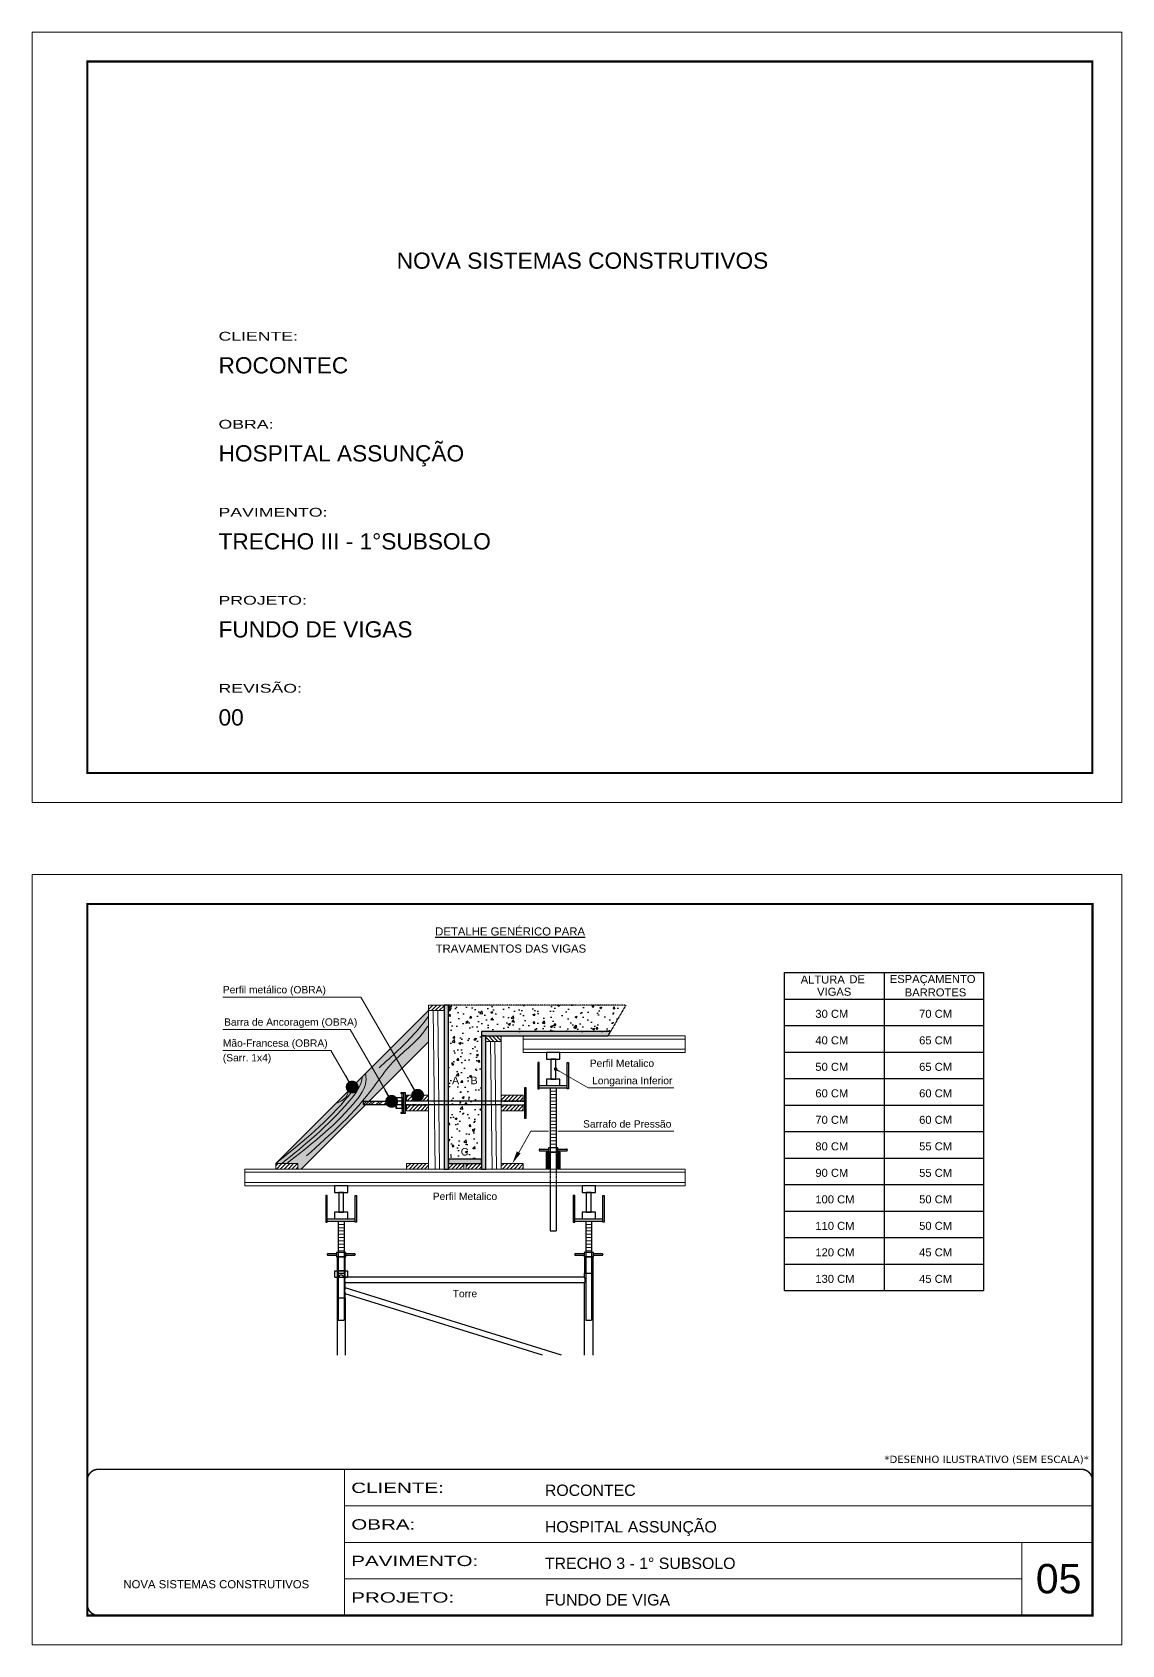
# Model space of a CAD drawing. Extents: x 2815 to 9069, y 548 to 5044.
# Drawn here: x 2815 to 4300, y 2845 to 5044 of the extents above; entities that cross this region are included whole.
import ezdxf
from ezdxf.enums import TextEntityAlignment as Align

# ---------------------------------------------------------------- set-up
doc = ezdxf.new("R2010")
doc.units = 0
for name, pattern in [('CONTINUO', [0]), ('DASHED', [0.75, 0.5, -0.25]), ('HIDDEN', [0.375, 0.25, -0.125])]:
    doc.linetypes.add(name, pattern=pattern)
doc.layers.add('BARRA DE ANCORAGEM', color=251, linetype='Continuous')
doc.layers.add('GARFOS', color=7, linetype='Continuous')
for name, color, linetype, lineweight in [('CARIMBO', 255, 'Continuous', 9), ('CONCRETO', 251, 'Continuous', 25), ('Demarcação 1', 251, 'Continuous', 9), ('Escoras', 2, 'Continuous', 25), ('Folhas', 255, 'Continuous', 9), ('Forcador', 251, 'Continuous', 25), ('Hachura', 251, 'Continuous', 9), ('Madeira', 126, 'Continuous', 18), ('Perfil Metálico', 224, 'Continuous', 18), ('SARRAFO DE PRESSAO', 251, 'DASHED', 9)]:
    doc.layers.add(name, color=color, linetype=linetype, lineweight=lineweight)
doc.layers.add('Demarcação 2', color=254, linetype='Continuous', lineweight=9, true_color=0xe0e0e0)
doc.styles.add('ARIAL', font='arial.ttf')
doc.styles.get("Standard").update_dxf_attribs({"font": 'arial.ttf'})
doc.styles.add('stylellllll', font='verdana.ttf', dxfattribs={"height": 2})
doc.styles.add('Tecnologia', font='')
doc.styles.get('Tecnologia').set_extended_font_data('Forgotten Futurist')
doc.dimstyles.new('3x', dxfattribs={"dimtxt": 10, "dimasz": 5, "dimexe": 7, "dimexo": 5, "dimgap": 4, "dimtad": 1, "dimdec": 4, "dimlfac": 0.333333, "dimdsep": 46, "dimtxsty": 'Standard', "dimblk": 'DOT', "dimcen": 0.09, "dimclrd": 1, "dimclre": 1, "dimclrt": 2, "dimadec": 0, "dimazin": 2, "dimtfac": 1, "dimtdec": 4, "dimtmove": 0, "dimatfit": 3, "dimldrblk": 'DOT', "dimfxl": 1, "dimtolj": 1, "dimtzin": 0, "dimlwd": 9, "dimlwe": 9, "dimarcsym": 0})
pattern_1 = [(45, (-1925.254, 9434.4936), (-2.6516504, 2.6516504), [])]

# ---------------------------------------------------------------- blocks, each defined once
blk = doc.blocks.new('9999999999')
at = {"color": 30, "linetype": 'CONTINUO'}
for p, q in [((98564.6, 34230.2), (98564.6, 34429.4)), ((98564.6, 34379.6), (99584, 34379.6)), ((98564.6, 34329.8), (99488, 34329.8)), ((99584, 34329.8), (99488, 34329.8)), ((99488, 34329.8), (99488, 34230.2)), ((98564.6, 34280), (99488, 34280))]:
    blk.add_line(p, q, dxfattribs=at)
at = {"color": 30, "linetype": 'CONTINUO', "const_width": 2}
blk.add_lwpolyline([(99584, 34230.2), (99584, 34414.4, 0.414214), (99569, 34429.4), (98229, 34429.4, 0.414214), (98214, 34414.4), (98214, 34245.2, 0.414214), (98229, 34230.2), (99584, 34230.2)], format="xyb", dxfattribs=at)
at = {"layer": 'Folhas'}
blk.add_lwpolyline([(98139, 34190.2), (99624, 34190.2), (99624, 35240.2), (98139, 35240.2)], close=True, dxfattribs=at)
at = {"layer": 'Folhas', "color": 30, "const_width": 3}
blk.add_lwpolyline([(98214, 34230.2), (99584, 34230.2), (99584, 35200.2), (98214, 35200.2)], close=True, dxfattribs=at)
at = {"color": 7, "linetype": 'Continuous', "ltscale": 5, "style": 'ARIAL'}
for s, height, p in [('ROCONTEC', 15.48, (98837.7, 34393.1)), ('HOSPITAL ASSUNÇÃO', 15.483, (98837.7, 34343.3)), ('TRECHO 3 - 1° SUBSOLO', 15.483, (98837.7, 34293.5)), ('NOVA SISTEMAS CONSTRUTIVOS', 11.059, (98263.2, 34267.2)), ('FUNDO DE VIGA', 15.483, (98837.7, 34243.7))]:
    blk.add_text(s, height=height, dxfattribs=at).set_placement(p)
at = {"layer": 'Folhas', "color": 7, "style": 'Tecnologia', "width": 1.5}
for s, p in [('CLIENTE:', (98573.7, 34397.2)), ('OBRA:', (98573.7, 34347.3)), ('PAVIMENTO:', (98573.7, 34297.5)), ('PROJETO:', (98573.7, 34247.7))]:
    blk.add_text(s, height=14, dxfattribs=at).set_placement(p)
blk = doc.blocks.new('HT20CT')
at = {"layer": 'Forcador'}
for points in [[(-4, 16), (-4, 20), (4, 20), (4, 16)], [(-1.5, 4), (-1.5, 16), (1.5, 16), (1.5, 4)], [(-4, 0), (-4, 4), (4, 4), (4, 0)]]:
    blk.add_lwpolyline(points, close=True, dxfattribs=at)
blk = doc.blocks.new('_Dot')
at = {"color": 0, "linetype": 'ByBlock', "lineweight": -2}
blk.add_line((-0.5, 0), (-1, 0), dxfattribs=at)
at = {"color": 0, "linetype": 'ByBlock', "const_width": 0.5}
blk.add_lwpolyline([(-0.25, 0, 1), (0.25, 0, 1)], format="xyb", close=True, dxfattribs=at)

msp = doc.modelspace()

# ---------------------------------------------------------------- hatches: boundary and pattern name
at = {"layer": 'CONCRETO', "linetype": 'DASHED', "ltscale": 0.3}
h = msp.add_hatch(dxfattribs=at)
h.set_pattern_fill('AR-CONC', color=256, scale=4, style=0)
h.set_pattern_definition([(50, (-45284.248, -4235.848), (28.690407, -2.510085), [3, -33]), (355, (-45284.248, -4235.848), (-5.550053, 30.087685), [2.4, -26.4]), (100.4514, (-45281.858, -4236.057), (23.140375, 27.577582), [2.549608, -28.045684]), (46.1842, (-45284.25, -4227.848), (42.689642, -6.62076), [4.5, -49.5]), (96.6356, (-45280.69, -4228.4), (37.386508, 38.964715), [3.82441, -42.06852]), (351.1842, (-45284.25, -4227.848), (37.386478, 38.964744), [3.6, -39.6]), (21, (-45280.248, -4229.848), (23.876282, -16.104756), [3, -33]), (326, (-45280.248, -4229.848), (9.732613, 29.006002), [2.4, -26.4]), (71.4514, (-45278.26, -4231.19), (33.608905, 12.90122), [2.549608, -28.045684]), (37.5, (-45284.248, -4235.848), (0.4863942, 13.3157542), [0, -26.08, 0, -26.8, 0, -26.5]), (7.5, (-45284.248, -4235.848), (10.5227815, 15.7764685), [0, -15.28, 0, -25.48, 0, -10.1]), (327.5, (-45293.168, -4235.848), (21.3528974, -0.9021949), [0, -10, 0, -31.2, 0, -41.4]), (317.5, (-45297.168, -4235.848), (23.327447, 4.004199), [0, -13, 0, -20.72, 0, -29.4])])
h.paths.add_polyline_path([(3382.77, 3717.08), (3382.77, 3507.08), (3427.77, 3507.08), (3427.77, 3681.08), (3603.76, 3681.08), (3624.55, 3717.08)])
h.paths.add_polyline_path([(3410.35, 3606.55), (3425.19, 3606.55), (3425.19, 3622.11), (3410.35, 3622.11)], flags=24)
h.paths.add_polyline_path([(3385.03, 3606.55), (3399.92, 3606.55), (3399.92, 3622.11), (3385.03, 3622.11)], flags=24)
h.paths.add_polyline_path([(3396.9, 3509.04), (3412.72, 3509.04), (3412.72, 3525.12), (3396.9, 3525.12)], flags=24)
at = {"layer": 'Demarcação 1'}
for points in [[(3382.77, 3717.08), (3376.77, 3717.08), (3376.77, 3493.58), (3382.77, 3493.58)], [(3603.76, 3681.08), (3427.77, 3681.08), (3427.77, 3675.08), (3600.3, 3675.08)], [(3433.77, 3675.08), (3427.77, 3675.08), (3427.77, 3493.58), (3433.77, 3493.58)], [(3427.77, 3507.08), (3382.77, 3507.08), (3382.77, 3501.08), (3427.77, 3501.08)]]:
    msp.add_hatch(color=256, dxfattribs=at).paths.add_polyline_path(points)
at = {"layer": 'Demarcação 2'}
msp.add_hatch(color=256, dxfattribs=at).paths.add_polyline_path([(3355.77, 3667.15), (3355.77, 3709.58), (3147.28, 3501.1), (3177.35, 3501.1), (3177.35, 3493.58), (3182.19, 3493.58), (3269.98, 3581.37), (3266.31, 3581.37), (3266.31, 3585.79), (3274.4, 3585.79)])
at = {"layer": 'Hachura'}
h = msp.add_hatch(dxfattribs=at)
h.set_pattern_fill('ANSI31', color=256, scale=30, style=0)
h.set_pattern_definition(pattern_1)
h.paths.add_polyline_path([(3355.77, 3717.08), (3376.77, 3717.08), (3376.77, 3709.58), (3355.77, 3709.58)])
h = msp.add_hatch(dxfattribs=at)
h.set_pattern_fill('ANSI31', color=256, scale=30, style=0)
h.set_pattern_definition([(135, (10916.657, 7990.1887), (2.6516504, 2.6516504), [])])
h.paths.add_polyline_path([(3433.77, 3675.08), (3454.77, 3675.08), (3454.77, 3667.58), (3433.77, 3667.58)])
h = msp.add_hatch(dxfattribs=at)
h.set_pattern_fill('ANSI32', color=256, scale=20, angle=90, style=0)
h.set_pattern_definition([(45, (11922.839, -5390.7505), (5.303301, -5.303301), []), (45, (11922.839, -5387.215), (5.303301, -5.303301), [])])
h.paths.add_polyline_path([(3266.31, 3581.37), (3266.31, 3585.79), (3311.31, 3585.79), (3311.31, 3581.37)])
h = msp.add_hatch(dxfattribs=at)
h.set_pattern_fill('ANSI31', color=256, scale=30, style=0)
h.set_pattern_definition(pattern_1)
h.paths.add_polyline_path([(3355.77, 3586.59), (3355.77, 3594.1), (3325.7, 3594.1), (3325.7, 3586.59)])
h = msp.add_hatch(dxfattribs=at)
h.set_pattern_fill('ANSI31', color=256, scale=30, style=0)
h.set_pattern_definition(pattern_1)
h.paths.add_polyline_path([(3484.84, 3586.59), (3484.84, 3594.1), (3454.77, 3594.1), (3454.77, 3586.59)])
h = msp.add_hatch(dxfattribs=at)
h.set_pattern_fill('ANSI31', color=256, scale=30, style=0)
h.set_pattern_definition(pattern_1)
h.paths.add_polyline_path([(3325.7, 3573.06), (3355.77, 3573.06), (3355.77, 3580.57), (3325.7, 3580.57)])
h = msp.add_hatch(dxfattribs=at)
h.set_pattern_fill('ANSI31', color=256, scale=30, style=0)
h.set_pattern_definition(pattern_1)
h.paths.add_polyline_path([(3454.77, 3573.06), (3484.84, 3573.06), (3484.84, 3580.57), (3454.77, 3580.57)])
h = msp.add_hatch(dxfattribs=at)
h.set_pattern_fill('ANSI31', color=256, scale=30, style=0)
h.set_pattern_definition([(45, (-2103.6695, 9341.487), (-2.6516504, 2.6516504), [])])
h.paths.add_polyline_path([(3177.35, 3493.58), (3177.35, 3501.1), (3147.28, 3501.1), (3147.28, 3493.58)])
h = msp.add_hatch(dxfattribs=at)
h.set_pattern_fill('ANSI31', color=256, scale=30, style=0)
h.set_pattern_definition(pattern_1)
h.paths.add_polyline_path([(3325.77, 3493.58), (3355.77, 3493.58), (3355.77, 3501.08), (3325.77, 3501.08)])
h = msp.add_hatch(dxfattribs=at)
h.set_pattern_fill('ANSI31', color=256, scale=30, style=0)
h.set_pattern_definition(pattern_1)
h.paths.add_polyline_path([(3382.77, 3501.08), (3403.77, 3501.08), (3403.77, 3493.58), (3382.77, 3493.58)])
h = msp.add_hatch(dxfattribs=at)
h.set_pattern_fill('ANSI31', color=256, scale=30, style=0)
h.set_pattern_definition(pattern_1)
h.paths.add_polyline_path([(3427.77, 3493.58), (3427.77, 3501.08), (3406.77, 3501.08), (3406.77, 3493.58)])
h = msp.add_hatch(dxfattribs=at)
h.set_pattern_fill('ANSI31', color=256, scale=30, style=0)
h.set_pattern_definition(pattern_1)
h.paths.add_polyline_path([(3484.77, 3501.08), (3454.77, 3501.08), (3454.77, 3493.58), (3484.77, 3493.58)])
at = {"layer": 'Perfil Metálico'}
for points in [[(3516.13, 3493.58), (3520.63, 3493.58), (3520.63, 3516.38), (3516.13, 3516.38)], [(3530.5, 3493.58), (3535, 3493.58), (3535, 3516.38), (3530.5, 3516.38)]]:
    msp.add_hatch(color=256, dxfattribs=at).paths.add_polyline_path(points)

# ---------------------------------------------------------------- linework, layer by layer
for points in [[(3382.77, 3717.08), (3376.77, 3717.08), (3376.77, 3493.58), (3382.77, 3493.58)], [(3603.76, 3681.08), (3427.77, 3681.08), (3427.77, 3675.08), (3600.3, 3675.08)], [(3433.77, 3675.08), (3427.77, 3675.08), (3427.77, 3493.58), (3433.77, 3493.58)], [(3427.77, 3507.08), (3382.77, 3507.08), (3382.77, 3501.08), (3427.77, 3501.08)]]:
    msp.add_lwpolyline(points, close=True)
at = {"layer": 'BARRA DE ANCORAGEM'}
for p, q in [((3319.2, 3591.09), (3320.36, 3596.39)), ((3321.52, 3597.28), (3321.52, 3569.88)), ((3454.76, 3586.24), (3355.77, 3586.24)), ((3319.2, 3576.07), (3320.36, 3570.77)), ((3454.76, 3580.92), (3355.77, 3580.92))]:
    msp.add_line(p, q, dxfattribs=at)
at = {"layer": 'BARRA DE ANCORAGEM', "linetype": 'HIDDEN'}
for p, q in [((3355.77, 3586.24), (3324.2, 3586.24)), ((3454.76, 3586.24), (3486.34, 3586.24)), ((3355.77, 3580.92), (3324.2, 3580.92)), ((3454.76, 3580.92), (3486.34, 3580.92))]:
    msp.add_line(p, q, dxfattribs=at)
at = {"layer": 'BARRA DE ANCORAGEM', "flags": 128}
for points in [[(3311.31, 3585.79), (3266.31, 3585.79), (3266.31, 3581.37), (3311.31, 3581.37)], [(3321.52, 3597.28), (3317.97, 3597.28), (3317.97, 3596.39), (3321.52, 3596.39)], [(3321.52, 3591.09), (3319.2, 3591.09), (3319.2, 3576.07), (3321.52, 3576.07)], [(3324.2, 3569.88), (3324.2, 3597.28), (3321.52, 3597.28), (3321.52, 3569.88)], [(3488.73, 3562.78), (3488.73, 3604.38), (3486.34, 3604.38), (3486.34, 3562.78)], [(3321.52, 3570.77), (3317.97, 3570.77), (3317.97, 3569.88), (3321.52, 3569.88)]]:
    msp.add_lwpolyline(points, close=True, dxfattribs=at)
for points in [[(3319.2, 3576.07), (3311.31, 3576.07), (3311.31, 3591.09), (3319.2, 3591.09)], [(3319.2, 3583.14), (3321.52, 3583.14), (3321.52, 3584.02), (3319.2, 3584.02), (3319.2, 3583.14), (3319.2, 3584.02)]]:
    msp.add_lwpolyline(points, dxfattribs=at)
for points in [[(3319.2, 3586.23), (3313.08, 3586.23, -0.729796), (3313.08, 3591.09, -0.729796)], [(3319.2, 3580.93), (3313.08, 3580.93, -0.6666667), (3313.08, 3586.23, -0.6666667)]]:
    msp.add_lwpolyline(points, format="xyb", dxfattribs=at)
at = {"layer": 'BARRA DE ANCORAGEM'}
msp.add_arc((3313.86, 3578.5), 2.55, 107.75636, 252.24364, dxfattribs=at)
at = {"layer": 'CONCRETO', "linetype": 'DASHED', "ltscale": 0.3}
for q in [(3382.77, 3717.08), (3603.76, 3681.08)]:
    msp.add_line((3624.55, 3717.08), q, dxfattribs=at)
at = {"layer": 'Escoras'}
for p, q in [((3531.19, 3516.38), (3519.94, 3516.38)), ((3230.89, 3374.03), (3230.89, 3239.93)), ((3242.14, 3374.03), (3230.89, 3374.03)), ((3242.14, 3351.53), (3242.14, 3374.03)), ((3579.64, 3374.03), (3568.39, 3374.03)), ((3568.39, 3374.03), (3568.39, 3351.53)), ((3579.64, 3374.03), (3579.64, 3239.93)), ((3228.08, 3354.9), (3244.96, 3354.9)), ((3228.08, 3346.13), (3228.08, 3354.9)), ((3228.08, 3346.13), (3233.59, 3346.13)), ((3230.89, 3351.53), (3242.14, 3351.53)), ((3240.46, 3354.88), (3232.58, 3354.88)), ((3240.46, 3345.85), (3232.58, 3345.85)), ((3239.44, 3346.13), (3244.96, 3346.13)), ((3242.14, 3345.9), (3242.14, 3351.53)), ((3568.39, 3345.9), (3242.14, 3345.9)), ((3244.96, 3354.9), (3244.96, 3346.13)), ((3568.39, 3351.53), (3579.64, 3351.53)), ((3568.39, 3345.9), (3568.39, 3351.53)), ((3568.39, 3338.25), (3242.14, 3338.25)), ((3242.14, 3331.9), (3242.14, 3338.25)), ((3536.91, 3239.93), (3242.14, 3331.41)), ((3511.1, 3239.93), (3242.14, 3323.4)), ((3242.14, 3317.78), (3242.14, 3323.4)), ((3568.39, 3239.93), (3568.39, 3338.25)), ((3230.89, 3317.78), (3242.14, 3317.78)), ((3242.14, 3317.78), (3242.14, 3239.93))]:
    msp.add_line(p, q, dxfattribs=at)
for centre, radius, start, end in [((3236.52, 3346.13), 2.92, 0, 180), ((3249.71, 3342.08), 8.48, 153.19207, 206.80793), ((3560.82, 3342.08), 8.48, 333.19207, 26.80793), ((3251.55, 3327.65), 10.33, 155.71056, 204.28944)]:
    msp.add_arc(centre, radius, start, end, dxfattribs=at)
at = {"layer": 'Folhas'}
msp.add_lwpolyline([(2815.49, 3993.51), (4300.49, 3993.51), (4300.49, 5043.51), (2815.49, 5043.51)], close=True, dxfattribs=at)
at = {"layer": 'Folhas', "color": 30, "const_width": 3}
msp.add_lwpolyline([(2890.49, 4033.51), (4260.49, 4033.51), (4260.49, 5003.51), (2890.49, 5003.51)], close=True, dxfattribs=at)
at = {"layer": 'Forcador', "linetype": 'Continuous'}
for p, q in [((3506.44, 3607.28), (3544.69, 3607.28)), ((3506.44, 3604.13), (3544.69, 3604.13)), ((3521.63, 3604.13), (3521.63, 3493.58)), ((3529.5, 3604.13), (3529.5, 3493.58)), ((3506.44, 3519.75), (3506.44, 3519.3)), ((3507.45, 3520.77), (3519.27, 3520.77)), ((3507.45, 3518.29), (3519.27, 3518.29)), ((3531.87, 3520.77), (3543.68, 3520.77)), ((3531.87, 3518.29), (3543.68, 3518.29)), ((3544.69, 3519.75), (3544.69, 3519.3)), ((3521.63, 3470.78), (3521.63, 3409.13)), ((3529.5, 3470.78), (3529.5, 3409.13)), ((3217.39, 3425.78), (3255.64, 3425.78)), ((3217.39, 3422.63), (3255.64, 3422.63)), ((3232.58, 3422.63), (3232.58, 3287.63)), ((3240.46, 3422.63), (3240.46, 3287.63)), ((3521.63, 3409.13), (3529.5, 3409.13)), ((3554.89, 3425.78), (3593.14, 3425.78)), ((3554.89, 3422.63), (3593.14, 3422.63)), ((3570.08, 3422.63), (3570.08, 3287.63)), ((3577.96, 3422.63), (3577.96, 3287.63)), ((3217.39, 3377.4), (3217.39, 3376.95)), ((3218.41, 3378.42), (3230.22, 3378.42)), ((3218.41, 3375.94), (3230.22, 3375.94)), ((3242.82, 3378.42), (3254.63, 3378.42)), ((3242.82, 3375.94), (3254.63, 3375.94)), ((3255.64, 3377.4), (3255.64, 3376.95)), ((3554.89, 3377.4), (3554.89, 3376.95)), ((3555.91, 3378.42), (3567.72, 3378.42)), ((3555.91, 3375.94), (3567.72, 3375.94)), ((3580.32, 3378.42), (3592.13, 3378.42)), ((3580.32, 3375.94), (3592.13, 3375.94)), ((3593.14, 3377.4), (3593.14, 3376.95)), ((3232.58, 3287.63), (3240.46, 3287.63)), ((3570.08, 3287.63), (3577.96, 3287.63))]:
    msp.add_line(p, q, dxfattribs=at)
at = {"layer": 'Forcador', "linetype": 'HIDDEN'}
for p, q in [((3521.63, 3493.58), (3521.63, 3470.78)), ((3529.5, 3493.58), (3529.5, 3470.78))]:
    msp.add_line(p, q, dxfattribs=at)
at = {"layer": 'Forcador', "linetype": 'Continuous'}
for points in [[(3504.53, 3638.78), (3504.53, 3602.78), (3506.44, 3602.78), (3506.44, 3638.78)], [(3546.6, 3638.78), (3546.6, 3602.78), (3544.69, 3602.78), (3544.69, 3638.78)], [(3519.27, 3522.23), (3519.27, 3516.38), (3531.87, 3516.38), (3531.87, 3522.23)], [(3215.48, 3457.28), (3215.48, 3421.28), (3217.39, 3421.28), (3217.39, 3457.28)], [(3257.56, 3457.28), (3257.56, 3421.28), (3255.64, 3421.28), (3255.64, 3457.28)], [(3552.98, 3457.28), (3552.98, 3421.28), (3554.89, 3421.28), (3554.89, 3457.28)], [(3595.06, 3457.28), (3595.06, 3421.28), (3593.14, 3421.28), (3593.14, 3457.28)], [(3230.22, 3379.88), (3230.22, 3374.03), (3242.82, 3374.03), (3242.82, 3379.88)], [(3567.72, 3379.88), (3567.72, 3374.03), (3580.32, 3374.03), (3580.32, 3379.88)]]:
    msp.add_lwpolyline(points, close=True, dxfattribs=at)
for centre, start, end in [((3507.45, 3519.75), 90, 180), ((3507.45, 3519.3), 180, 270), ((3543.68, 3519.75), 0, 90), ((3543.68, 3519.3), 270, 0), ((3218.41, 3377.4), 90, 180), ((3218.41, 3376.95), 180, 270), ((3254.63, 3377.4), 0, 90), ((3254.63, 3376.95), 270, 0), ((3555.91, 3377.4), 90, 180), ((3555.91, 3376.95), 180, 270), ((3592.13, 3377.4), 0, 90), ((3592.13, 3376.95), 270, 0)]:
    msp.add_arc(centre, 1.01, start, end, dxfattribs=at)
at = {"layer": 'GARFOS', "color": 2, "ltscale": 1.5}
for p, q in [((3840.69, 3327.83), (3840.69, 3761.47)), ((3840.69, 3761.47), (4112.23, 3761.47)), ((3976.46, 3761.47), (3976.46, 3327.83)), ((4112.23, 3761.47), (4112.23, 3327.83)), ((3840.69, 3725.33), (4112.23, 3725.33)), ((3840.69, 3725.33), (4112.23, 3725.33)), ((3840.69, 3689.19), (4112.23, 3689.19)), ((3840.69, 3653.06), (4112.23, 3653.06)), ((3840.69, 3616.92), (4112.23, 3616.92)), ((3840.69, 3580.79), (4112.23, 3580.79)), ((3840.69, 3544.65), (4112.23, 3544.65)), ((3840.69, 3508.51), (4112.23, 3508.51)), ((3840.69, 3472.38), (4112.23, 3472.38)), ((3840.69, 3436.24), (4112.23, 3436.24)), ((3840.69, 3400.11), (4112.23, 3400.11)), ((3840.69, 3363.97), (4112.23, 3363.97)), ((3840.69, 3327.83), (4112.23, 3327.83))]:
    msp.add_line(p, q, dxfattribs=at)
at = {"layer": 'Hachura'}
for p, q in [((3364.79, 3493.58), (3362.09, 3709.58)), ((3370.79, 3493.58), (3368.09, 3709.58)), ((3442.27, 3493.58), (3440.09, 3667.58)), ((3448.27, 3493.58), (3446.09, 3667.58)), ((3529.5, 3599.61), (3521.63, 3599.61)), ((3529.5, 3595.1), (3521.63, 3595.1)), ((3529.5, 3590.58), (3521.63, 3590.58)), ((3529.5, 3586.06), (3521.63, 3586.06)), ((3529.5, 3581.55), (3521.63, 3581.55)), ((3529.5, 3577.03), (3521.63, 3577.03)), ((3529.5, 3572.51), (3521.63, 3572.51)), ((3529.5, 3568), (3521.63, 3568)), ((3529.5, 3563.48), (3521.63, 3563.48)), ((3529.5, 3558.96), (3521.63, 3558.96)), ((3529.5, 3554.45), (3521.63, 3554.45)), ((3529.5, 3549.93), (3521.63, 3549.93)), ((3529.5, 3545.41), (3521.63, 3545.41)), ((3529.5, 3540.9), (3521.63, 3540.9)), ((3529.5, 3536.38), (3521.63, 3536.38)), ((3529.5, 3531.87), (3521.63, 3531.87)), ((3529.5, 3527.35), (3521.63, 3527.35)), ((3240.46, 3418.11), (3232.58, 3418.11)), ((3240.46, 3413.6), (3232.58, 3413.6)), ((3240.46, 3409.08), (3232.58, 3409.08)), ((3577.96, 3418.11), (3570.08, 3418.11)), ((3577.96, 3413.6), (3570.08, 3413.6)), ((3577.96, 3409.08), (3570.08, 3409.08)), ((3240.46, 3404.56), (3232.58, 3404.56)), ((3240.46, 3400.05), (3232.58, 3400.05)), ((3240.46, 3395.53), (3232.58, 3395.53)), ((3240.46, 3391.01), (3232.58, 3391.01)), ((3240.46, 3386.5), (3232.58, 3386.5)), ((3577.96, 3404.56), (3570.08, 3404.56)), ((3577.96, 3400.05), (3570.08, 3400.05)), ((3577.96, 3395.53), (3570.08, 3395.53)), ((3577.96, 3391.01), (3570.08, 3391.01)), ((3577.96, 3386.5), (3570.08, 3386.5)), ((3240.46, 3381.98), (3232.58, 3381.98)), ((3577.96, 3381.98), (3570.08, 3381.98))]:
    msp.add_line(p, q, dxfattribs=at)
at = {"layer": 'Hachura', "color": 1}
for p, q in [((3478.52, 3516.23), (3495.18, 3545.09)), ((3495.18, 3545.09), (3519.13, 3545.09)), ((3532, 3545.09), (3690.11, 3545.09))]:
    msp.add_line(p, q, dxfattribs=at)
at = {"layer": 'Hachura'}
for points, knots in [([(3355.77, 3701.78), (3350.19, 3694.7), (3330.05, 3669.1), (3305.73, 3647.31), (3288.14, 3631.56)], [0, 0, 0, 0, 27.0209478, 97.6209121, 97.6209121, 97.6209121, 97.6209121]), ([(3189.25, 3511.59), (3222.21, 3540.95), (3264.73, 3578.82), (3306.36, 3643.43), (3338.37, 3665.14), (3352.76, 3685.46), (3355.77, 3689.7)], [0, 0, 0, 0, 131.5456657, 169.7017256, 228.6938413, 244.2396041, 244.2396041, 244.2396041, 244.2396041]), ([(3147.28, 3501.1), (3179.52, 3526.83), (3218.74, 3558.14), (3254.43, 3602.72), (3257.45, 3611.26)], [0, 0, 0, 0, 127.741989, 155.4442459, 155.4442459, 155.4442459, 155.4442459]), ([(3155.63, 3501.1), (3186.98, 3526.57), (3227.64, 3559.61), (3264.72, 3606.99), (3265.21, 3619.02)], [0, 0, 0, 0, 125.1825812, 162.3251979, 162.3251979, 162.3251979, 162.3251979]), ([(3162.32, 3501.1), (3193.35, 3525.13), (3234.36, 3556.89), (3272.38, 3606.03), (3270.07, 3621.29), (3269.73, 3623.54)], [0, 0, 0, 0, 121.3907721, 160.4404286, 167.1904828, 167.1904828, 167.1904828, 167.1904828]), ([(3229.03, 3582.84), (3236.23, 3586), (3245, 3589.86), (3245.97, 3598.41), (3246.14, 3599.95)], [0, 0, 0, 0, 20.6635929, 25.1930696, 25.1930696, 25.1930696, 25.1930696])]:
    msp.add_open_spline(points, degree=3, knots=knots, dxfattribs=at)
at = {"layer": 'Hachura', "color": 1}
msp.add_solid([(3481.04, 3514.78), (3469.77, 3501.08), (3475.99, 3517.69)], dxfattribs=at)
at = {"layer": 'Madeira'}
for p, q in [((3355.77, 3709.58), (3147.28, 3501.1)), ((3355.77, 3709.58), (3355.77, 3501.08)), ((3355.77, 3667.15), (3182.19, 3493.58)), ((3454.77, 3501.08), (3454.77, 3667.58))]:
    msp.add_line(p, q, dxfattribs=at)
for points in [[(3355.77, 3709.58), (3376.77, 3709.58), (3376.77, 3717.08), (3355.77, 3717.08)], [(3454.77, 3667.58), (3433.77, 3667.58), (3433.77, 3675.08), (3454.77, 3675.08)], [(3325.7, 3594.1), (3355.77, 3594.1), (3355.77, 3586.59), (3325.7, 3586.59)], [(3454.77, 3594.1), (3484.84, 3594.1), (3484.84, 3586.59), (3454.77, 3586.59)], [(3325.7, 3573.06), (3355.77, 3573.06), (3355.77, 3580.57), (3325.7, 3580.57)], [(3454.77, 3573.06), (3484.84, 3573.06), (3484.84, 3580.57), (3454.77, 3580.57)], [(3147.28, 3501.1), (3177.35, 3501.1), (3177.35, 3493.58), (3147.28, 3493.58)], [(3325.77, 3493.58), (3355.77, 3493.58), (3355.77, 3501.08), (3325.77, 3501.08)], [(3403.77, 3493.58), (3382.77, 3493.58), (3382.77, 3501.08), (3403.77, 3501.08)], [(3406.77, 3493.58), (3427.77, 3493.58), (3427.77, 3501.08), (3406.77, 3501.08)], [(3484.77, 3493.58), (3454.77, 3493.58), (3454.77, 3501.08), (3484.77, 3501.08)]]:
    msp.add_lwpolyline(points, close=True, dxfattribs=at)
at = {"layer": 'Perfil Metálico'}
for p, q in [((3484.77, 3670.58), (3705.27, 3670.58)), ((3484.77, 3656.78), (3705.27, 3656.78)), ((3105.27, 3489.08), (3705.27, 3489.08)), ((3105.27, 3475.28), (3705.27, 3475.28))]:
    msp.add_line(p, q, dxfattribs=at)
for points in [[(3484.77, 3652.28), (3705.27, 3652.28), (3705.27, 3675.08), (3484.77, 3675.08)], [(3520.63, 3493.58), (3516.13, 3493.58), (3516.13, 3516.38), (3520.63, 3516.38)], [(3530.5, 3493.58), (3535, 3493.58), (3535, 3516.38), (3530.5, 3516.38)], [(3105.27, 3470.78), (3705.27, 3470.78), (3705.27, 3493.58), (3105.27, 3493.58)]]:
    msp.add_lwpolyline(points, close=True, dxfattribs=at)

# ---------------------------------------------------------------- block references
at = {"layer": 'Forcador', "linetype": 'Continuous', "xscale": -2.25, "yscale": 2.25, "zscale": 2.25}
for p in [(3525.57, 3607.28), (3574.02, 3425.78)]:
    msp.add_blockref('HT20CT', p, dxfattribs=at)
at = {"layer": 'Forcador', "xscale": -2.25, "yscale": 2.25, "zscale": 2.25}
msp.add_blockref('HT20CT', (3236.52, 3425.78), dxfattribs=at)
at = {"layer": 'SARRAFO DE PRESSAO', "color": 6, "linetype": 'ByBlock'}
msp.add_blockref('9999999999', (-95323.49, -31345.27), dxfattribs=at)

# ---------------------------------------------------------------- texts
at = {"color": 0, "linetype": 'Continuous', "ltscale": 5, "style": 'ARIAL'}
for s, height, p in [('NOVA SISTEMAS CONSTRUTIVOS', 22.1184, (3312.23, 4721.08)), ('ROCONTEC', 22.118, (3069.39, 4578.31)), ('HOSPITAL ASSUNÇÃO', 22.1184, (3069.39, 4458.31)), ('TRECHO III - 1°SUBSOLO', 22.1184, (3069.39, 4338.31)), ('FUNDO DE VIGAS', 22.1184, (3069.39, 4218.31)), ('00', 22.118, (3069.39, 4098.31))]:
    msp.add_text(s, height=height, dxfattribs=at).set_placement(p)
for s, p in [('%%UDETALHE GENÉRICO PARA', (3466.81, 3811.98)), ('TRAVAMENTOS DAS VIGAS', (3467.89, 3788.59))]:
    msp.add_text(s, height=11.0592, dxfattribs=at).set_placement(p, align=Align.CENTER)
at = {"layer": 'CARIMBO', "style": 'ARIAL'}
for s, height, p in [('Perfil metálico (OBRA)', 10, (3075.23, 3733.09)), ('Barra de Ancoragem (OBRA)', 10, (3076.91, 3688.97)), ('Mão-Francesa (OBRA)', 10, (3075.23, 3660.31)), ('Longarina Inferior', 10, (3578.56, 3609.2)), ('Sarrafo de Pressão', 10, (3566.28, 3550.09)), ('05', 40, (4183.35, 2915.08))]:
    msp.add_text(s, height=height, dxfattribs=at).set_placement(p)
msp.add_text('(Sarr. 1x4)', height=10, dxfattribs=at).set_placement((3075.23, 3650.31), align=Align.TOP_LEFT)
for s, p in [('Perfil Metalico', (3619.21, 3637.78)), ('Perfil Metalico', (3405.27, 3456.28)), ('Torre', (3405.27, 3323.76))]:
    msp.add_text(s, height=10, dxfattribs=at).set_placement(p, align=Align.MIDDLE_CENTER)
at = {"layer": 'CARIMBO', "color": 0, "linetype": 'Continuous', "style": 'ARIAL'}
for s, p in [('A', (3392.48, 3614.33)), ('B', (3417.77, 3614.33)), ('C', (3404.81, 3517.08))]:
    msp.add_text(s, height=10.37, dxfattribs=at).set_placement(p, align=Align.MIDDLE_CENTER)
at = {"layer": 'CARIMBO', "style": 'stylellllll'}
msp.add_text('*DESENHO ILUSTRATIVO (SEM ESCALA)*', height=10, dxfattribs=at).set_placement((4255.49, 3092.75), align=Align.RIGHT)
at = {"layer": 'Folhas', "color": 30, "style": 'Tecnologia', "width": 1.5}
for s, p in [('CLIENTE:', (3069.39, 4623.01)), ('OBRA:', (3069.39, 4503.01)), ('PAVIMENTO:', (3069.39, 4383.01)), ('PROJETO:', (3069.39, 4263.01)), ('REVISÃO:', (3069.39, 4143.01))]:
    msp.add_text(s, height=12, dxfattribs=at).set_placement(p)
at = {"layer": 'GARFOS', "color": 2, "ltscale": 1.5}
for s, height, p in [('ALTURA   ', 10.91, (3862.89, 3746.5)), ('VIGAS', 10.91, (3885.24, 3729.8)), ('DE', 10.91, (3929.28, 3746.88)), ('ESPAÇAMENTO', 10.9102, (3984.33, 3747.19)), ('BARROTES', 10.91, (4004.74, 3728.96)), ('30 CM', 10.91, (3882.88, 3699.73)), ('70 CM', 10.91, (4024.36, 3699.73)), ('40 CM', 10.91, (3882.88, 3663.59)), ('65 CM', 10.91, (4024.36, 3663.59)), ('50 CM', 10.91, (3882.88, 3627.46)), ('65 CM', 10.91, (4024.36, 3627.46)), ('60 CM', 10.91, (3882.88, 3591.32)), ('60 CM', 10.91, (4024.36, 3591.32)), ('70 CM', 10.91, (3882.88, 3555.19)), ('60 CM', 10.91, (4024.36, 3555.19)), ('80 CM', 10.91, (3882.88, 3519.05)), ('55 CM', 10.91, (4024.36, 3519.05)), ('90 CM', 10.91, (3882.88, 3482.91)), ('55 CM', 10.91, (4024.36, 3482.91)), ('100 CM', 10.91, (3882.88, 3446.78)), ('50 CM', 10.91, (4024.36, 3446.78)), ('110 CM', 10.91, (3882.88, 3410.64)), ('50 CM', 10.91, (4024.36, 3410.64)), ('120 CM', 10.91, (3882.88, 3374.51)), ('45 CM', 10.91, (4024.36, 3374.51)), ('130 CM', 10.91, (3882.88, 3338.37)), ('45 CM', 10.91, (4024.36, 3338.37))]:
    msp.add_text(s, height=height, dxfattribs=at).set_placement(p)

# ---------------------------------------------------------------- leaders
msp.add_leader([(3528.94, 3629.78), (3573.25, 3604.2), (3690.11, 3604.2)], dimstyle='3x', override={"dimgap": 4, "dimtad": 0})
at = {"layer": 'Hachura'}
for points, override in [([(3340.73, 3594.1), (3263.38, 3728.09), (3075.23, 3728.09)], {"dimasz": 17.5, "dimtad": 0}), ([(3305.38, 3585.79), (3248.69, 3683.97), (3075.23, 3683.97)], {"dimasz": 17.5, "dimtad": 0}), ([(3251.53, 3605.34), (3222.68, 3655.31), (3075.23, 3655.31)], {"dimasz": 17.5, "dimgap": 4, "dimtad": 0})]:
    msp.add_leader(points, dimstyle='3x', override=override, dxfattribs=at)

doc.saveas('drawing.dxf')
